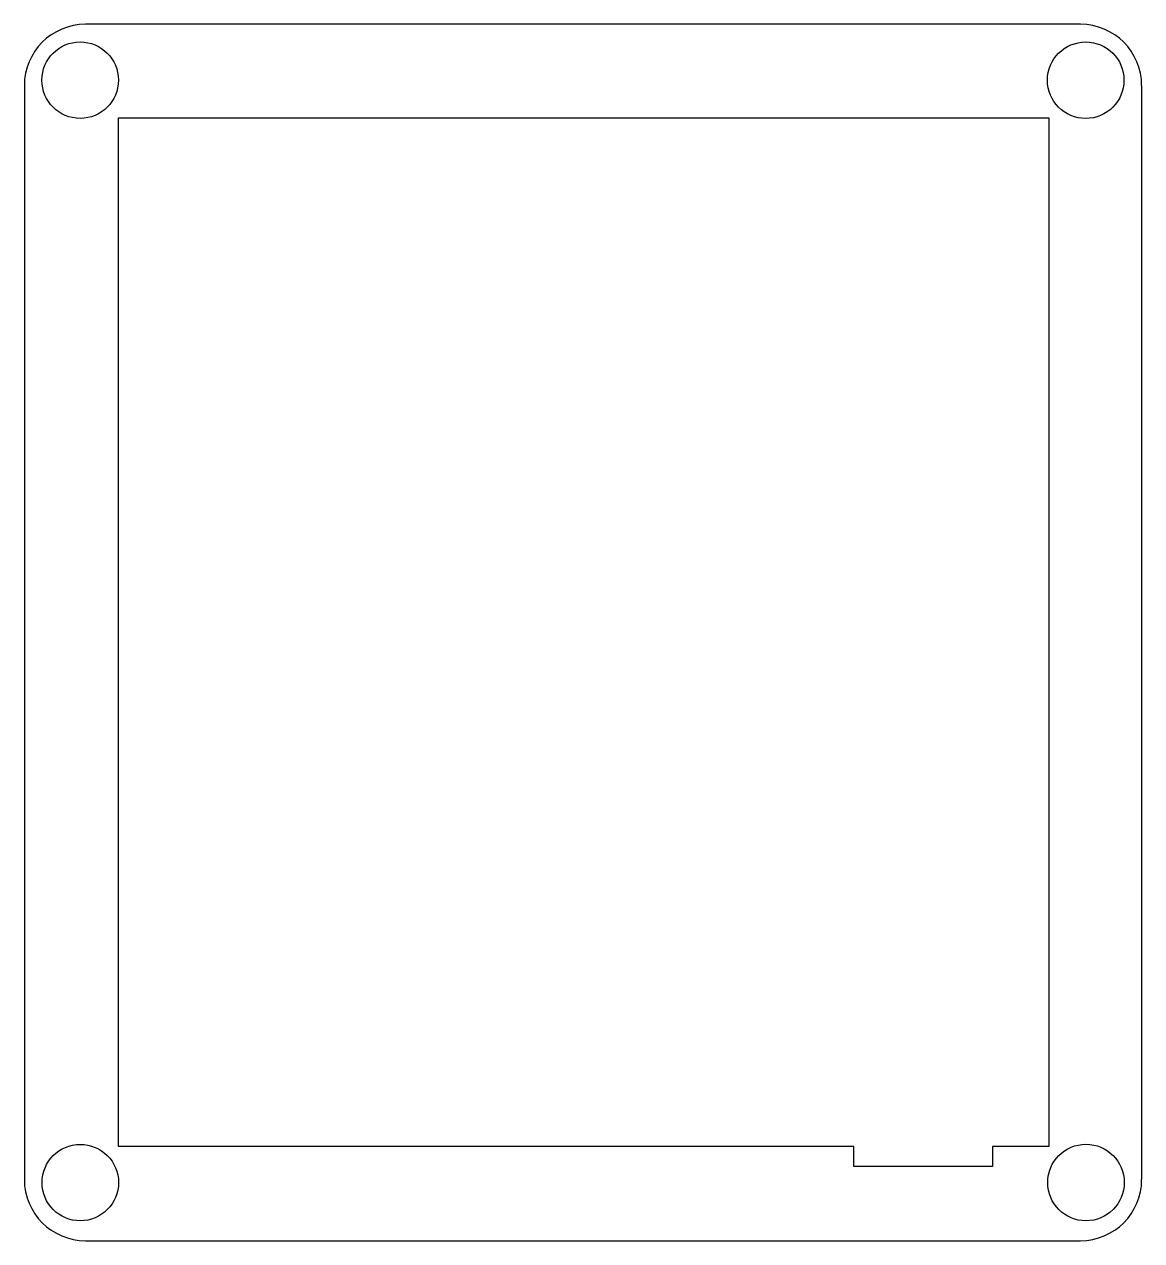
# Model space of a CAD drawing. Extents: x -36.5 to 36.5, y -43 to 36.5.
import ezdxf

# ---------------------------------------------------------------- set-up
doc = ezdxf.new("R2010")
doc.units = 0
doc.layers.get('0').update_dxf_attribs({"linetype": 'continuous'})

# ---------------------------------------------------------------- blocks, each defined once
blk = doc.blocks.new('FACEFEAT')
at = {"color": 0}
for p, q in [((32.502, 36.496), (-32.507, 36.496)), ((-36.507, 32.496), (-36.507, -38.998)), ((36.502, 32.496), (36.502, -38.998)), ((-30.349, 30.384), (30.438, 30.384)), ((-30.349, -36.842), (-30.349, 30.384)), ((30.438, 30.384), (30.438, -36.842)), ((17.7, -36.842), (-30.349, -36.842)), ((17.7, -38.15), (17.7, -36.842)), ((30.438, -36.842), (26.75, -36.842)), ((26.75, -36.842), (26.75, -38.15)), ((26.75, -38.15), (17.7, -38.15)), ((-32.507, -42.998), (32.502, -42.998))]:
    blk.add_line(p, q, dxfattribs=at)
for centre in [(-32.858, 32.845), (32.846, 32.843), (-32.852, -39.203), (32.862, -39.198)]:
    blk.add_circle(centre, 2.5, dxfattribs=at)
for centre, start, end in [((-32.507, 32.496), 90, -180), ((32.502, 32.496), 0, 90), ((-32.507, -38.998), -180, -90), ((32.502, -38.998), -90, 0)]:
    blk.add_arc(centre, 4, start, end, dxfattribs=at)

msp = doc.modelspace()

# ---------------------------------------------------------------- block references
at = {"color": 0}
msp.add_blockref('FACEFEAT', (0, 0), dxfattribs=at)

doc.saveas('drawing.dxf')
